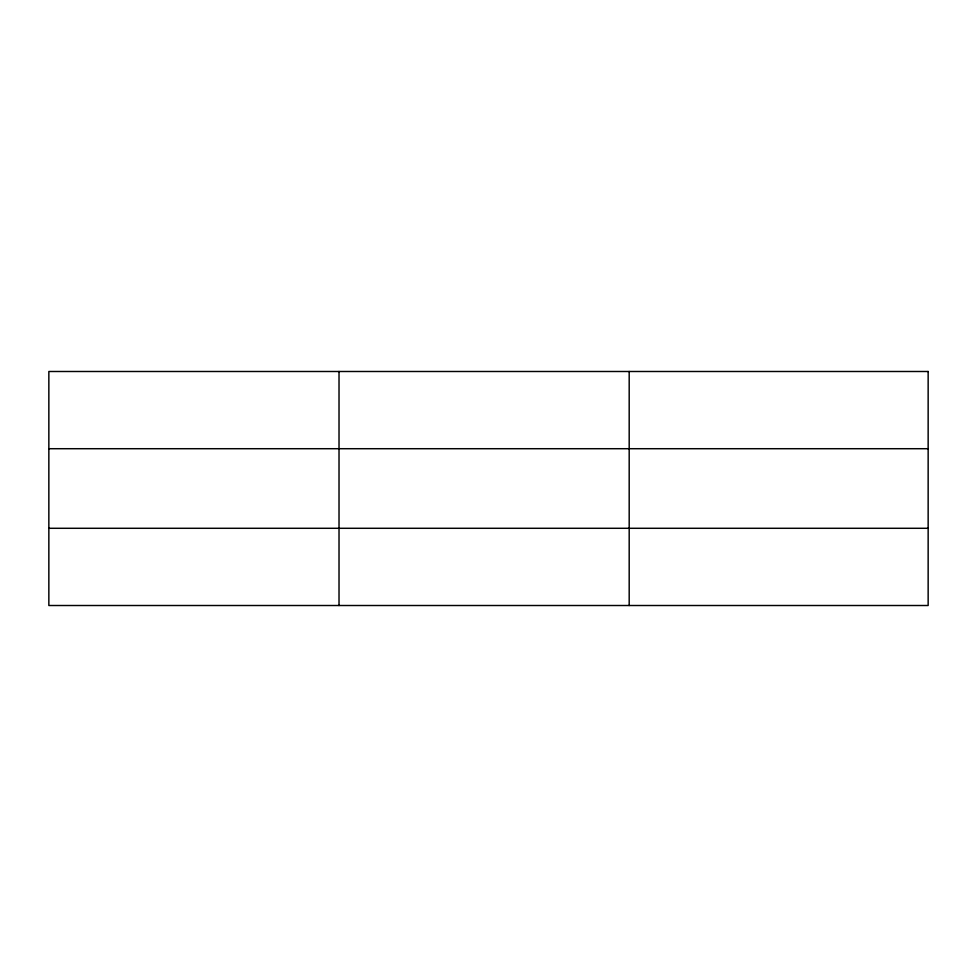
<?xml version="1.0" encoding="UTF-8"?>
<svg xmlns="http://www.w3.org/2000/svg" width="977" height="977" viewBox="0 0 977 977"><rect width="100%" height="100%" fill="white"/><g stroke="black" fill="none" stroke-linecap="round" stroke-linejoin="round"><path stroke-width="1.47" d="M339.019 605.508L339.019 371.492M629.188 605.508L629.188 371.492M48.85 448.712L928.15 448.712M48.85 528.288L928.15 528.288M928.15 371.492L928.15 605.508L48.85 605.508L48.85 371.492L928.15 371.492"/></g></svg>
